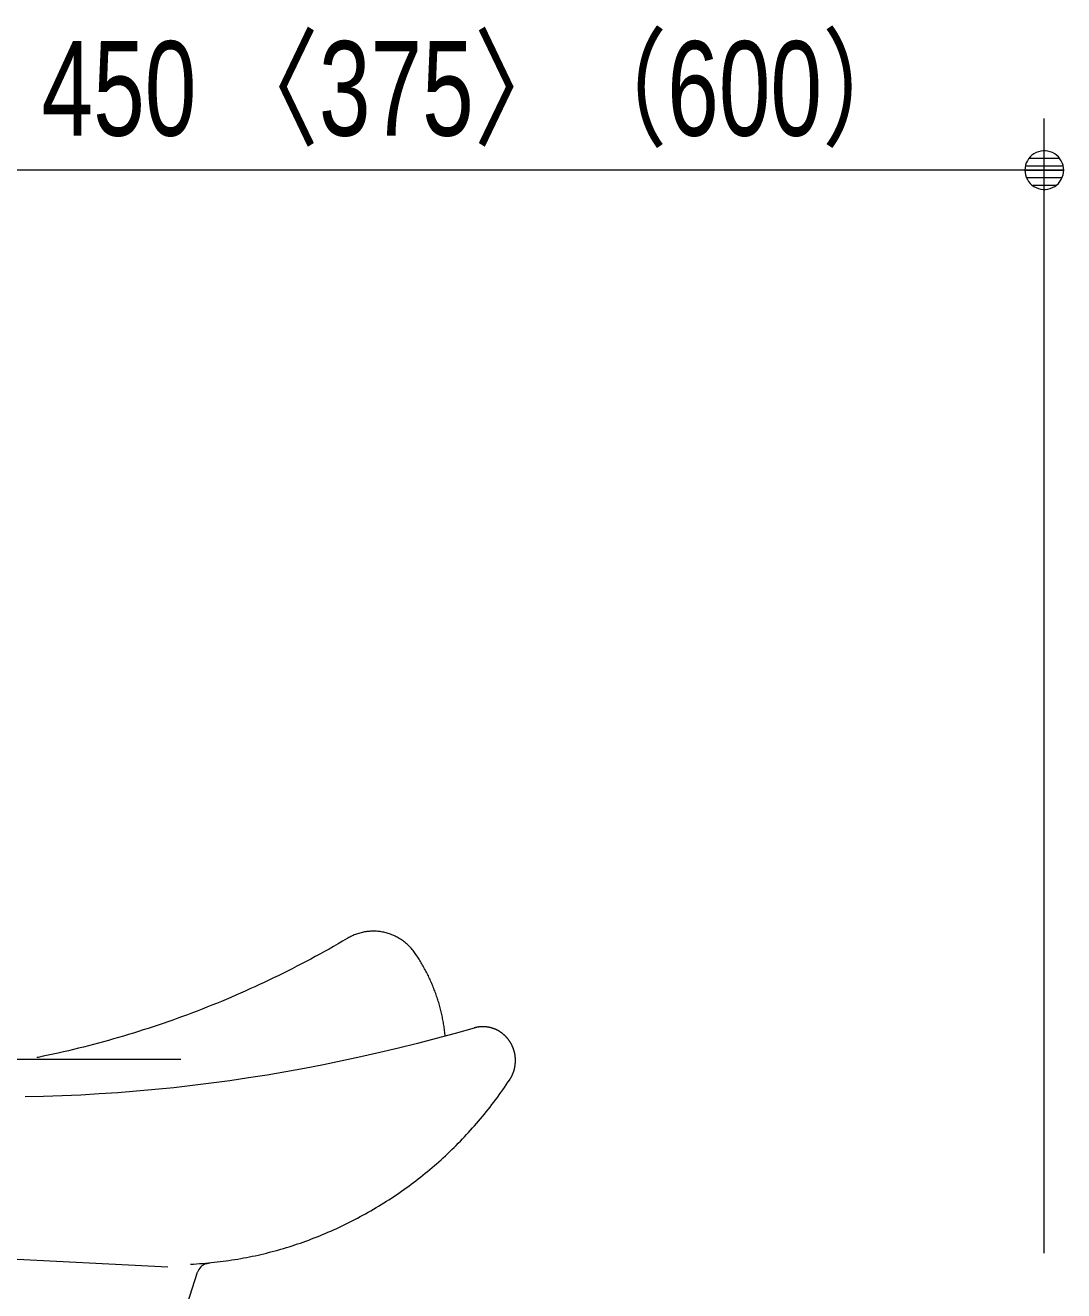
# Model space of a CAD drawing. Units: millimetres, scale not verified. Extents: x -6062 to 6062, y -3045 to 3045.
# Drawn here: x -4812.5 to -4410, y -1324.6 to -833.8 of the extents above; entities that cross this region are included whole.
import ezdxf
from ezdxf.enums import TextEntityAlignment as Align

# ---------------------------------------------------------------- set-up
doc = ezdxf.new("R2010")
doc.units = ezdxf.units.MM
doc.header["$LTSCALE"] = 20
for name, color, linetype, lineweight in [('0-1_5ボウル・キャビネット', 7, 'Continuous', 9), ('0-2_2寸法-1', 7, 'Continuous', 9), ('0-3_0', 7, 'Continuous', 9)]:
    doc.layers.add(name, color=color, linetype=linetype, lineweight=lineweight)
doc.styles.add('ＭＳ Ｐゴシック', font='')
doc.styles.get('ＭＳ Ｐゴシック').set_extended_font_data('MS PGothic')

# ---------------------------------------------------------------- blocks, each defined once
blk = doc.blocks.new('_Dot')
at = {"layer": '0-3_0'}
for p, q in [((-10, 0), (-20, 0)), ((9.78, 2), (-9.78, 2)), ((7.99, 6), (-7.99, 6)), ((9.16, -3.98), (-9.16, -3.98)), ((6, -7.98), (-6, -7.98))]:
    blk.add_line(p, q, dxfattribs=at)
for points in [[(10, 0), (9.92, 1.25), (9.69, 2.49), (9.3, 3.68), (8.76, 4.82), (8.09, 5.88), (7.29, 6.85), (6.37, 7.71), (5.36, 8.44), (4.26, 9.05), (3.09, 9.51), (1.87, 9.82), (0.63, 9.98), (-0.63, 9.98), (-1.87, 9.82), (-3.09, 9.51), (-4.26, 9.05), (-5.36, 8.44), (-6.37, 7.71), (-7.29, 6.85), (-8.09, 5.88), (-8.76, 4.82), (-9.3, 3.68), (-9.69, 2.49), (-9.92, 1.25), (-10, 0), (0, 0)], [(-10, 0), (-9.92, -1.25), (-9.69, -2.49), (-9.3, -3.68), (-8.76, -4.82), (-8.09, -5.88), (-7.29, -6.85), (-6.37, -7.71), (-5.36, -8.44), (-4.26, -9.05), (-3.09, -9.51), (-1.87, -9.82), (-0.63, -9.98), (0.63, -9.98), (1.87, -9.82), (3.09, -9.51), (4.26, -9.05), (5.36, -8.44), (6.37, -7.71), (7.29, -6.85), (8.09, -5.88), (8.76, -4.82), (9.3, -3.68), (9.69, -2.49), (9.92, -1.25), (10, 0), (0, 0)]]:
    blk.add_lwpolyline(points, close=True, dxfattribs=at)
blk = doc.blocks.new('グループ-14')
at = {"layer": '0-1_5ボウル・キャビネット'}
for p, q in [((-59293.8, -24700), (-63312.9, -24700)), ((-63774.4, -26084.8), (-59394.4, -26306.7))]:
    blk.add_line(p, q, dxfattribs=at)
for points in [[(-57896.6, -23715.6), (-57905.6, -23718), (-57914.6, -23720.6), (-57923.5, -23723.4), (-57932.3, -23726.5), (-57941, -23729.7), (-57949.7, -23733.2), (-57958.3, -23736.8), (-57966.8, -23740.7), (-57975.3, -23744.8), (-57983.6, -23749.1), (-57991.8, -23753.5), (-58000, -23758.2), (-58004.9, -23761.1), (-58039.8, -23781.6), (-58074.8, -23801.9), (-58110, -23822), (-58145.2, -23842), (-58180.5, -23861.7), (-58216, -23881.3), (-58251.5, -23900.7), (-58287.1, -23919.9), (-58322.8, -23938.9), (-58358.6, -23957.7), (-58394.5, -23976.3), (-58430.5, -23994.8), (-58466.5, -24013), (-58502.7, -24031.1), (-58538.9, -24048.9), (-58575.2, -24066.6), (-58611.6, -24084.1), (-58648.1, -24101.4), (-58684.7, -24118.5), (-58721.4, -24135.4), (-58758.1, -24152.1), (-58794.9, -24168.6), (-58831.8, -24184.9), (-58868.8, -24201.1), (-58905.9, -24217), (-58943, -24232.7)], [(-57554.3, -23792.4), (-57561.7, -23786.5), (-57569.2, -23780.8), (-57576.9, -23775.3), (-57584.6, -23770), (-57592.5, -23764.9), (-57600.5, -23759.9), (-57608.6, -23755.2), (-57616.8, -23750.6), (-57625.1, -23746.3), (-57633.5, -23742.1), (-57642, -23738.2), (-57650.6, -23734.5), (-57659.2, -23730.9), (-57667.9, -23727.6), (-57676.7, -23724.5), (-57685.6, -23721.6), (-57694.5, -23718.9), (-57703.5, -23716.4), (-57712.5, -23714.2), (-57721.6, -23712.1), (-57730.7, -23710.3), (-57739.9, -23708.7), (-57749.1, -23707.3), (-57758.3, -23706.2), (-57767.6, -23705.3), (-57776.8, -23704.5), (-57786.1, -23704.1), (-57795.4, -23703.8), (-57804.7, -23703.8), (-57813.9, -23703.9), (-57823.2, -23704.3), (-57832.5, -23705), (-57841.7, -23705.8), (-57851, -23706.9), (-57860.2, -23708.2), (-57869.3, -23709.7), (-57878.5, -23711.5), (-57887.6, -23713.4), (-57896.6, -23715.6)], [(-57344.9, -24118.1), (-57349, -24108.4), (-57353.2, -24098.7), (-57357.5, -24089), (-57361.8, -24079.4), (-57366.2, -24069.8), (-57370.7, -24060.3), (-57375.3, -24050.7), (-57379.9, -24041.3), (-57384.6, -24031.8), (-57389.4, -24022.4), (-57394.2, -24013.1), (-57399.1, -24003.8), (-57404.1, -23994.5), (-57409.1, -23985.2), (-57414.3, -23976.1), (-57419.5, -23966.9), (-57424.7, -23957.8), (-57430, -23948.7), (-57435.4, -23939.7), (-57440.9, -23930.7), (-57446.4, -23921.8), (-57452, -23912.9), (-57457.7, -23904.1), (-57463.5, -23895.3), (-57469.3, -23886.6), (-57471.4, -23883.4), (-57476.8, -23875.5), (-57482.4, -23867.8), (-57488.1, -23860.2), (-57494.1, -23852.7), (-57500.1, -23845.4), (-57506.4, -23838.2), (-57512.8, -23831.1), (-57519.3, -23824.3), (-57526, -23817.6), (-57532.9, -23811), (-57539.9, -23804.6), (-57547, -23798.4), (-57554.3, -23792.4)], [(-57244.4, -24517.7), (-57245.5, -24507.1), (-57246.7, -24496.6), (-57247.9, -24486), (-57249.2, -24475.5), (-57250.6, -24464.9), (-57252.1, -24454.4), (-57253.7, -24443.9), (-57255.3, -24433.4), (-57257, -24422.9), (-57258.8, -24412.4), (-57260.7, -24402), (-57262.6, -24391.5), (-57264.7, -24381.1), (-57266.8, -24370.7), (-57269, -24360.3), (-57271.3, -24350), (-57273.6, -24339.6), (-57276, -24329.3), (-57278.5, -24319), (-57281.1, -24308.7), (-57283.8, -24298.4), (-57286.5, -24288.2), (-57289.4, -24278), (-57292.3, -24267.8), (-57295.2, -24257.6), (-57298.3, -24247.4), (-57301.4, -24237.3), (-57304.6, -24227.2), (-57307.9, -24217.2), (-57311.3, -24207.1), (-57314.7, -24197.1), (-57318.2, -24187.1), (-57321.8, -24177.2), (-57325.5, -24167.3), (-57329.2, -24157.4), (-57333, -24147.5), (-57336.9, -24137.7), (-57340.9, -24127.9), (-57344.9, -24118.1)], [(-58943, -24232.7), (-58980.2, -24248.3), (-59017.5, -24263.6), (-59054.8, -24278.8), (-59092.3, -24293.7), (-59129.8, -24308.5), (-59167.3, -24323), (-59205, -24337.4), (-59242.7, -24351.5), (-59280.5, -24365.5), (-59318.3, -24379.3), (-59356.2, -24392.8), (-59394.2, -24406.2), (-59432.2, -24419.3), (-59470.3, -24432.3), (-59508.5, -24445), (-59546.7, -24457.6), (-59585, -24470), (-59623.4, -24482.1), (-59661.8, -24494.1), (-59700.2, -24505.8), (-59738.7, -24517.3), (-59777.3, -24528.7), (-59815.9, -24539.8), (-59854.6, -24550.7), (-59893.4, -24561.5), (-59932.1, -24572), (-59971, -24582.3), (-60009.9, -24592.4), (-60048.8, -24602.3), (-60087.8, -24612), (-60126.8, -24621.5), (-60165.9, -24630.8), (-60205, -24639.9), (-60244.1, -24648.8), (-60283.3, -24657.4), (-60322.6, -24665.9), (-60361.9, -24674.2), (-60401.2, -24682.2), (-60410.7, -24684.1)], [(-57020.7, -24454.8), (-57167.2, -24496.3), (-57313.5, -24536.2), (-57459.8, -24574.4), (-57605.9, -24610.9), (-57751.9, -24645.8), (-57897.7, -24678.9), (-58043.4, -24710.4), (-58189, -24740.2), (-58334.5, -24768.3), (-58479.9, -24794.7), (-58625.1, -24819.5), (-58770.2, -24842.5), (-58915.2, -24863.9), (-59060, -24883.6), (-59204.8, -24901.6), (-59349.4, -24918), (-59493.9, -24932.6), (-59638.2, -24945.6), (-59782.5, -24956.9), (-59926.6, -24966.5), (-60070.5, -24974.4), (-60214.4, -24980.6), (-60358.1, -24985.2), (-60501.7, -24988.1)], [(-56995.3, -24448.7), (-56997.2, -24449.1), (-56999.1, -24449.4), (-57001, -24449.8), (-57002.9, -24450.2), (-57004.8, -24450.6), (-57006.7, -24451.1), (-57008.6, -24451.5), (-57010.5, -24452), (-57012.4, -24452.5), (-57014.3, -24453), (-57016.2, -24453.5), (-57018.1, -24454), (-57020, -24454.5)], [(-56920.9, -24446.9), (-56922.8, -24446.7), (-56924.7, -24446.4), (-56926.6, -24446.2), (-56928.5, -24446), (-56930.4, -24445.8), (-56932.3, -24445.7), (-56934.3, -24445.5), (-56936.2, -24445.4), (-56938.1, -24445.2), (-56940, -24445.1), (-56941.9, -24445), (-56943.8, -24445), (-56945.7, -24444.9), (-56947.6, -24444.9), (-56949.6, -24444.8), (-56951.5, -24444.8), (-56953.4, -24444.8), (-56955.3, -24444.8), (-56957.2, -24444.9), (-56959.1, -24444.9), (-56961, -24445), (-56962.9, -24445), (-56964.8, -24445.1), (-56966.7, -24445.2), (-56968.6, -24445.4), (-56970.5, -24445.5), (-56972.5, -24445.7), (-56974.4, -24445.8), (-56976.3, -24446), (-56978.2, -24446.2), (-56980.1, -24446.4), (-56982, -24446.7), (-56983.9, -24446.9), (-56985.8, -24447.2), (-56987.7, -24447.4), (-56989.6, -24447.7), (-56991.5, -24448), (-56993.4, -24448.4), (-56995.3, -24448.7)], [(-56848.4, -24468.1), (-56850.1, -24467.3), (-56851.9, -24466.5), (-56853.6, -24465.7), (-56855.4, -24464.9), (-56857.2, -24464.2), (-56859, -24463.4), (-56860.7, -24462.7), (-56862.5, -24462), (-56864.3, -24461.3), (-56866.1, -24460.6), (-56867.9, -24459.9), (-56869.8, -24459.3), (-56871.6, -24458.6), (-56873.4, -24458), (-56875.3, -24457.4), (-56877.1, -24456.8), (-56879, -24456.2), (-56880.8, -24455.6), (-56882.7, -24455.1), (-56884.5, -24454.5), (-56886.4, -24454), (-56888.3, -24453.5), (-56890.2, -24453), (-56892.1, -24452.5), (-56894, -24452), (-56895.9, -24451.6), (-56897.8, -24451.1), (-56899.8, -24450.7), (-56901.7, -24450.3), (-56903.6, -24449.9), (-56905.5, -24449.5), (-56907.4, -24449.1), (-56909.4, -24448.7), (-56911.3, -24448.4), (-56913.2, -24448.1), (-56915.1, -24447.8), (-56917, -24447.5), (-56918.9, -24447.2), (-56920.9, -24446.9)], [(-56785.5, -24510.4), (-56787, -24509.1), (-56788.5, -24507.7), (-56790, -24506.4), (-56791.5, -24505.1), (-56793, -24503.8), (-56794.5, -24502.5), (-56796, -24501.3), (-56797.6, -24500), (-56799.1, -24498.8), (-56800.7, -24497.6), (-56802.2, -24496.3), (-56803.8, -24495.1), (-56805.3, -24494), (-56806.9, -24492.8), (-56808.5, -24491.6), (-56810.1, -24490.5), (-56811.7, -24489.4), (-56813.3, -24488.3), (-56814.9, -24487.2), (-56816.5, -24486.1), (-56818.1, -24485), (-56819.7, -24483.9), (-56821.4, -24482.9), (-56823, -24481.9), (-56824.6, -24480.9), (-56826.3, -24479.9), (-56828, -24478.9), (-56829.6, -24477.9), (-56831.3, -24476.9), (-56833, -24476), (-56834.7, -24475), (-56836.4, -24474.1), (-56838.1, -24473.2), (-56839.8, -24472.3), (-56841.5, -24471.5), (-56843.2, -24470.6), (-56844.9, -24469.7), (-56846.6, -24468.9), (-56848.4, -24468.1)], [(-56737.3, -24569.7), (-56738.3, -24568.1), (-56739.4, -24566.4), (-56740.4, -24564.7), (-56741.4, -24563), (-56742.5, -24561.4), (-56743.5, -24559.7), (-56744.6, -24558.1), (-56745.7, -24556.5), (-56746.8, -24554.8), (-56747.9, -24553.2), (-56749.1, -24551.6), (-56750.2, -24550), (-56751.3, -24548.4), (-56752.5, -24546.9), (-56753.7, -24545.3), (-56754.9, -24543.7), (-56756.1, -24542.2), (-56757.3, -24540.7), (-56758.5, -24539.1), (-56759.7, -24537.6), (-56761, -24536.1), (-56762.2, -24534.6), (-56763.5, -24533.1), (-56764.8, -24531.6), (-56766.1, -24530.1), (-56767.4, -24528.7), (-56768.7, -24527.2), (-56770.1, -24525.8), (-56771.4, -24524.3), (-56772.8, -24522.9), (-56774.1, -24521.5), (-56775.5, -24520.1), (-56776.9, -24518.6), (-56778.3, -24517.3), (-56779.7, -24515.9), (-56781.2, -24514.5), (-56782.6, -24513.1), (-56784, -24511.8), (-56785.5, -24510.4)], [(-56707.9, -24641.8), (-56708.4, -24639.9), (-56708.9, -24638), (-56709.4, -24636), (-56710, -24634.1), (-56710.5, -24632.2), (-56711.1, -24630.3), (-56711.7, -24628.3), (-56712.3, -24626.4), (-56712.9, -24624.5), (-56713.5, -24622.6), (-56714.1, -24620.7), (-56714.8, -24618.8), (-56715.5, -24616.9), (-56716.1, -24614.9), (-56716.8, -24613), (-56717.6, -24611.1), (-56718.3, -24609.2), (-56719, -24607.4), (-56719.8, -24605.5), (-56720.5, -24603.6), (-56721.3, -24601.7), (-56722.1, -24599.9), (-56722.9, -24598), (-56723.7, -24596.2), (-56724.5, -24594.4), (-56725.4, -24592.6), (-56726.2, -24590.7), (-56727.1, -24588.9), (-56727.9, -24587.2), (-56728.8, -24585.4), (-56729.7, -24583.6), (-56730.6, -24581.8), (-56731.6, -24580.1), (-56732.5, -24578.3), (-56733.4, -24576.6), (-56734.4, -24574.9), (-56735.4, -24573.2), (-56736.3, -24571.4), (-56737.3, -24569.7)], [(-56714.7, -24795.6), (-56714.1, -24793.7), (-56713.5, -24791.8), (-56712.9, -24789.9), (-56712.3, -24788), (-56711.7, -24786.1), (-56711.1, -24784.2), (-56710.6, -24782.3), (-56710, -24780.4), (-56709.5, -24778.5), (-56709, -24776.6), (-56708.5, -24774.7), (-56708, -24772.7), (-56707.5, -24770.8), (-56707.1, -24768.9), (-56706.7, -24766.9), (-56706.2, -24765), (-56705.8, -24763), (-56705.4, -24761), (-56705, -24759.1), (-56704.7, -24757.1), (-56704.3, -24755.1), (-56704, -24753.1), (-56703.6, -24751.1), (-56703.3, -24749.1), (-56703, -24747.1), (-56702.7, -24745.1), (-56702.4, -24743.1), (-56702.2, -24741.1), (-56701.9, -24739.1), (-56701.7, -24737.1), (-56701.5, -24735), (-56701.3, -24733), (-56701.1, -24731), (-56700.9, -24728.9), (-56700.8, -24726.9), (-56700.6, -24724.9), (-56700.5, -24722.9), (-56700.4, -24720.9), (-56700.3, -24718.8)], [(-56700.3, -24718.8), (-56700.2, -24716.8), (-56700.1, -24714.8), (-56700.1, -24712.8), (-56700, -24710.8), (-56700, -24708.8), (-56700, -24706.8), (-56700, -24704.8), (-56700, -24702.8), (-56700.1, -24700.8), (-56700.1, -24698.8), (-56700.2, -24696.8), (-56700.2, -24694.8), (-56700.3, -24692.8), (-56700.4, -24690.9), (-56700.6, -24688.9), (-56700.7, -24686.9), (-56700.9, -24684.9), (-56701, -24682.9), (-56701.2, -24681), (-56701.4, -24679), (-56701.6, -24677), (-56701.8, -24675), (-56702.1, -24673.1), (-56702.3, -24671.1), (-56702.6, -24669.1), (-56702.9, -24667.2), (-56703.2, -24665.2), (-56703.5, -24663.3), (-56703.8, -24661.3), (-56704.2, -24659.3), (-56704.5, -24657.4), (-56704.9, -24655.4), (-56705.3, -24653.5), (-56705.7, -24651.5), (-56706.1, -24649.6), (-56706.5, -24647.7), (-56707, -24645.7), (-56707.5, -24643.8), (-56707.9, -24641.8)], [(-56812.3, -24954.2), (-56798.5, -24934.8), (-56784.9, -24915.3), (-56771.4, -24895.6), (-56758, -24875.8), (-56744.7, -24855.9), (-56743.5, -24854.3), (-56742.4, -24852.6), (-56741.4, -24850.9), (-56740.3, -24849.2), (-56739.2, -24847.5), (-56738.2, -24845.7), (-56737.2, -24844), (-56736.2, -24842.3), (-56735.2, -24840.6), (-56734.2, -24838.8), (-56733.2, -24837.1), (-56732.3, -24835.3), (-56731.3, -24833.6), (-56730.4, -24831.8), (-56729.5, -24830.1), (-56728.6, -24828.3), (-56727.7, -24826.5), (-56726.8, -24824.8), (-56725.9, -24823), (-56725.1, -24821.2), (-56724.3, -24819.4), (-56723.5, -24817.6), (-56722.6, -24815.8), (-56721.9, -24814), (-56721.1, -24812.2), (-56720.3, -24810.3), (-56719.6, -24808.5), (-56718.8, -24806.7), (-56718.1, -24804.8), (-56717.4, -24803), (-56716.7, -24801.1), (-56716, -24799.3), (-56715.4, -24797.4), (-56714.7, -24795.6)], [(-57435.7, -25610.8), (-57417.6, -25596.4), (-57399.6, -25581.9), (-57381.7, -25567.2), (-57364, -25552.4), (-57346.3, -25537.5), (-57328.8, -25522.4), (-57311.3, -25507.3), (-57294, -25492), (-57276.8, -25476.5), (-57259.7, -25461), (-57242.7, -25445.3), (-57225.8, -25429.5), (-57209, -25413.5), (-57192.4, -25397.5), (-57175.8, -25381.3), (-57159.4, -25364.9), (-57143.1, -25348.5), (-57126.9, -25331.9), (-57110.8, -25315.2), (-57094.8, -25298.4), (-57078.9, -25281.4), (-57063.2, -25264.3), (-57047.5, -25247.1), (-57032, -25229.7), (-57016.6, -25212.3), (-57001.2, -25194.7), (-56986, -25176.9), (-56970.9, -25159.1), (-56956, -25141.1), (-56941.1, -25123), (-56926.3, -25104.7), (-56911.7, -25086.4), (-56897.2, -25067.9), (-56882.7, -25049.2), (-56868.4, -25030.5), (-56854.2, -25011.6), (-56840.1, -24992.6), (-56826.2, -24973.4), (-56812.3, -24954.2)], [(-58217.1, -26066.1), (-58195.8, -26057.4), (-58174.6, -26048.5), (-58153.5, -26039.5), (-58132.4, -26030.3), (-58111.3, -26020.9), (-58090.3, -26011.3), (-58069.4, -26001.6), (-58048.4, -25991.8), (-58027.6, -25981.7), (-58006.7, -25971.5), (-57986, -25961.1), (-57965.2, -25950.6), (-57944.5, -25939.9), (-57923.9, -25929), (-57903.3, -25918), (-57882.7, -25906.8), (-57862.2, -25895.4), (-57841.7, -25883.8), (-57821.3, -25872.1), (-57801, -25860.3), (-57780.8, -25848.3), (-57760.6, -25836.2), (-57740.6, -25824), (-57720.7, -25811.6), (-57701, -25799.1), (-57681.3, -25786.5), (-57661.7, -25773.7), (-57642.3, -25760.9), (-57622.9, -25747.9), (-57603.7, -25734.7), (-57584.6, -25721.5), (-57565.6, -25708.1), (-57546.7, -25694.6), (-57527.9, -25680.9), (-57509.3, -25667.2), (-57490.7, -25653.3), (-57472.3, -25639.2), (-57453.9, -25625.1), (-57435.7, -25610.8)], [(-59099.1, -26283.5), (-59057.9, -26274.3), (-59034.9, -26271.9), (-59012, -26269.3), (-58989.1, -26266.6), (-58966.3, -26263.7), (-58943.5, -26260.6), (-58920.8, -26257.4), (-58898.1, -26254), (-58875.4, -26250.4), (-58852.8, -26246.7), (-58830.2, -26242.8), (-58807.7, -26238.7), (-58785.3, -26234.5), (-58762.8, -26230.1), (-58740.5, -26225.5), (-58718.1, -26220.8), (-58695.8, -26215.9), (-58673.6, -26210.8), (-58651.4, -26205.6), (-58629.3, -26200.2), (-58607.2, -26194.6), (-58585.1, -26188.9), (-58563.1, -26183), (-58541.1, -26177), (-58519.2, -26170.7), (-58497.3, -26164.3), (-58475.5, -26157.8), (-58453.7, -26151.1), (-58432, -26144.2), (-58410.3, -26137.1), (-58388.6, -26129.9), (-58367, -26122.5), (-58345.5, -26114.9), (-58324, -26107.2), (-58302.5, -26099.3), (-58281.1, -26091.3), (-58259.7, -26083.1), (-58238.4, -26074.7), (-58217.1, -26066.1)], [(-63856.1, -26213.5), (-63856, -26214.4), (-63804.4, -26600), (-59244.4, -26600), (-59165.2, -26349.4), (-59165.1, -26349)], [(-59219.9, -26286.5), (-59196.7, -26285.3), (-59173.4, -26283.9), (-59150.2, -26282.3), (-59127.1, -26280.5), (-59104, -26278.6), (-59080.9, -26276.6), (-59057.9, -26274.3), (-59034.9, -26271.9)]]:
    blk.add_lwpolyline(points, dxfattribs=at)
blk.add_arc((-59069.7, -26379.2), 100.1, 107.08199, 162.45214, dxfattribs=at)

msp = doc.modelspace()

# ---------------------------------------------------------------- linework, layer by layer
at = {"layer": '0-2_2寸法-1'}
for p, q in [((-4417.5, -1310), (-4417.5, -870)), ((-4432.51, -890), (-4852.49, -890))]:
    msp.add_line(p, q, dxfattribs=at)

# ---------------------------------------------------------------- block references
at = {"layer": '0-1_5ボウル・キャビネット', "xscale": 0.05, "yscale": 0.05}
msp.add_blockref('グループ-14', (-1787.5, 0), dxfattribs=at)
at = {"layer": '0-2_2寸法-1', "xscale": 0.7503418, "yscale": 0.7503418}
msp.add_blockref('_Dot', (-4417.5, -890), dxfattribs=at)

# ---------------------------------------------------------------- texts
at = {"layer": '0-2_2寸法-1', "style": 'ＭＳ Ｐゴシック', "width": 0.75}
msp.add_text('450 〈375〉（600）', height=36.66, dxfattribs=at).set_placement((-4806.19, -887.65), align=Align.BOTTOM_LEFT)

doc.saveas('drawing.dxf')
